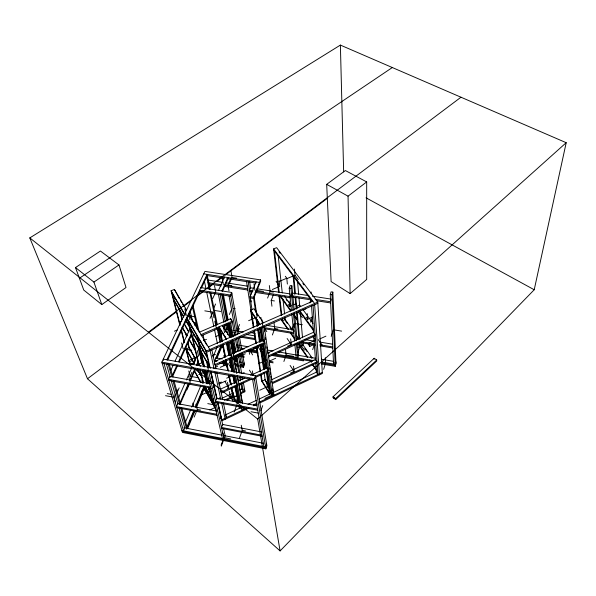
<?xml version="1.0" encoding="UTF-8"?>
<svg xmlns="http://www.w3.org/2000/svg" width="596" height="596" viewBox="0 0 596 596"><rect width="100%" height="100%" fill="white"/><g stroke="black" fill="none" stroke-linecap="round" stroke-linejoin="round"><path stroke-width="0.89" d="M366.682 181.922L366.674 279.442L350.135 293.597L331.115 281.573L326.69 184.35L345.367 170.545L366.682 181.922L348.049 196.166L350.135 293.597M374.154 359.299L374.161 358.278L376.702 359.984L376.687 360.997L335.682 399.618L333.134 397.763L333.082 396.765L374.161 358.278M534.217 289.753L566.2 142.705L340.383 45.087L29.8 237.901L87.485 378.758L280.09 550.913L534.217 289.753L366.056 197.827M335.943 362.748L335.198 365.318L321.505 362.964M321.669 363.992L335.25 366.324L335.988 363.761L332.836 292.129L331.078 291.861L330.251 294.476L333.551 364.029L334.051 362.323M335.898 361.742L335.153 364.305L321.438 361.958M323.665 369.341L325.371 363.642M331.212 336.368L332.963 330.571M335.25 366.324L332.009 294.744L332.836 292.129M331.145 300.012L330.594 301.755L315.202 299.356M312.691 349.629L314.509 343.914M310.605 322.145L312.505 316.394M266.561 443.886L265.548 446.918L181.899 430.506M266.717 444.854L265.712 447.879L182.182 431.474M250.745 296.644L250.208 297.955L253.658 298.499L260.69 281.096L260.526 279.882L204.912 271.389L161.851 362.144L182.465 432.443L265.868 448.848L266.874 445.823L255.468 375.54L163.282 359.135L163.624 360.327M297.829 352.676L299.758 346.894M309.838 302.962L310.948 299.661M296.078 340.8L296.942 338.26L300.6 338.871M294.245 330.787L293.664 332.486L263.954 327.584M283.89 361.467L286.095 355.06L285.514 349.971M291.869 329.901L293.85 324.209M260.862 410.83L262.68 405.667M239.465 438.015L242.259 430.312L241.261 425.253M265.756 365.326L264.199 369.617L260.668 345.792M268.565 357.6L269.183 355.879M292.398 295.184L291.779 296.897L311.663 299.989M263.901 367.613L265.466 363.314M290.692 294.916L290.066 296.629L255.818 291.295M264.05 368.619L265.615 364.32M293.128 310.665L290.945 288.442L291.884 285.871L290.163 285.603L289.216 288.173L291.444 310.397M272.379 334.989L274.741 328.56L274.056 323.099M263.283 360.2L264.229 357.622M265.868 448.848L254.306 378.676L255.468 375.54M255.662 376.732L254.507 379.868L162.201 363.337M234.154 412.007L236.776 405.057M221.295 446.158L223.835 439.423M221.071 445.197L223.619 438.462M271.94 306.24L271.21 300.444L273.348 294.856M239.778 366.689L243.414 367.33L244.397 364.774L242.289 352.765M244.04 362.763L243.056 365.326L240.322 364.841M244.218 363.769L243.235 366.324L239.592 365.683M267.582 298.067L270.1 291.586L269.34 285.558M236.426 357.913L235.122 361.206L234.265 356.661M235.636 361.385L236.94 358.099M236.15 361.563L236.798 359.924M238.095 356.639L238.743 355M218.874 399.35L219.552 397.666M237.96 345.896L237.305 347.535L239.13 347.848M255.684 312.14L253.479 297.285L260.526 279.882M238.08 331.577L239.339 328.47M239.57 324.515L236.917 331.011L243.265 332.069M252.011 309.778L250.022 296.741L256.094 281.893M227.106 348.302L228.067 345.963M194.147 417.081L197.313 409.467L195.935 404.192M186.675 429.202L194.169 411.27M195.928 407.075L204.465 386.655M206.603 381.544L207.669 378.996M214.851 361.824L215.558 360.14M216.214 358.569L221.548 345.807L221.757 346.812L216.825 358.613M187.666 428.464L195.145 410.54M196.568 407.128L204.406 388.361M229.251 323.412L226.778 329.312L231.285 330.065M193.886 410.353L186.399 428.226L180.595 407.873M195.317 406.949L203.869 386.513M206.015 381.403L207.08 378.855M214.21 361.824L220.989 345.65M185.289 422.49L190.675 409.735M191.748 407.187L200.725 385.932M202.163 382.535L202.878 380.837M212.936 357.034L217.242 346.835M204.987 377.216L207.967 370.153M229.385 314.502L231.404 309.749M237.566 334.438L230.563 295.072L231.695 292.465L200.822 287.615M231.904 293.679L230.779 296.286L199.876 291.399L199.608 290.185L230.563 295.072M180.134 402.516L188.239 383.928M189.714 380.546L194.877 368.715M196.352 365.333L198.192 361.109M200.405 356.035L201.515 353.502M180.424 403.567L189.26 383.288M190.362 380.755L195.51 368.931M196.978 365.549L198.453 362.174M200.658 357.108L201.761 354.575M186.868 389.94L189.886 382.997M198.535 377.797L190.161 376.277L191.957 372.18M230.697 278.764L227.94 285.037L231.174 285.536M178.606 397.659L184.916 383.317M186.399 379.943L191.599 368.127M193.082 364.752L196.799 356.311M229.266 283.852L232.067 277.46L231.017 271.322M221.906 290.93L227.843 277.557L228.059 278.779L222.502 291.31M176.997 392.794L179.165 387.907M210.03 318.368L212.787 312.148L204.808 310.851M175.544 393.986L174.069 397.294L175.611 402.62M176.647 391.498L177.385 389.844M213.51 308.624L215.573 303.99M218.508 290.394L224.498 277.051M212.75 298.529L215.357 292.755M172.706 376.329L177.683 365.408M179.217 362.048L191.852 334.341M195.682 325.945L196.449 324.269M172.386 375.189L176.61 365.951M178.524 361.75L191.577 333.186M195.026 325.632L196.181 323.106L193.67 322.689M170.806 370.354L173.123 365.326M175.053 361.131L190.519 327.584M166.88 359.775L207.05 274.369L210.135 289.261M167.618 360.133L200.226 290.654M201.403 288.144L207.296 275.59M376.702 359.984L335.63 398.62L335.682 399.618M280.09 550.913L257.695 419.033L566.2 142.705M148.411 332.173L460.976 97.222M87.485 378.758L176.714 311.641M184.149 306.046L190.839 301.01M196.792 296.532L203.482 291.504M209.427 287.026L213.145 284.232M216.87 281.431L222.07 277.52M225.042 275.277L327.658 198.088M101.797 304.578L126.009 287.518L118.984 264.944L100.426 251.02L75.491 267.567L83.753 290.058L101.797 304.578L93.915 282.079L75.491 267.567M93.915 282.079L118.984 264.944M80.043 277.833L392.31 67.534M264.907 398.441L272.469 394.887L271.761 389.896M246.729 408.037L221.854 419.748L220.952 418.124M253.412 404.893L256.749 403.313M259.26 402.136L322.309 372.448M220.721 418.295L222.077 420.724L248.785 408.133M253.836 405.757L257.204 404.17M259.729 402.978L322.376 373.454L317.78 302.083L276.641 247.66L273.594 248.905L278.563 292.249M270.889 391.997L269.385 392.704L266.464 372.627M225.273 414.965L241.499 407.344M247.988 404.297L256.399 400.348M258.925 399.164L271.642 393.189M273.229 392.451L316.968 371.911M236.53 402.598L238.095 401.875L237.126 396.906M209.777 409.996L215.38 407.396M290.49 373.059L294.081 371.39L293.53 366.175M272.29 383.623L317.124 362.748M259.714 390.253L267.321 386.707L266.583 381.701M232.976 401.063L230.302 396.467L232.537 395.439M214.91 403.812L213.361 404.535L209.338 387.34M224.223 400.266L234.116 395.692M240.702 392.637L244.822 390.73L243.876 389.143M226.905 400.11L234.31 396.675M235.956 395.915L237.603 395.148M240.888 393.628L245.008 391.721L243.332 382.528M271.441 379.801L315.426 359.403L317.05 361.712L272.149 382.595L271.381 381.388M213.763 398.858L212.198 399.573L214.813 404.237M222.017 398.232L232.708 393.293M240.106 389.873L242.579 388.734M227.262 388.212L228.559 387.616L227.463 382.282M238.899 383.891L249.679 378.944M255.483 376.277L268.751 370.183L267.187 367.762L250.64 375.338M221.265 393.151L237.491 385.694M239.1 384.949L251.519 379.242M255.654 377.342L268.9 371.256L267.343 368.827M201.47 394.932L209.367 391.326L208.578 387.966M308.311 344.279L309.793 346.38L313.883 344.51M220.393 389.188L235.792 382.133L237.29 384.629L221.034 392.093L220.311 390.827M238.236 381.015L244.852 377.991M226.681 378.184L232.462 375.555M258.575 363.687L266.621 360.036M218.859 383.139L221.325 382.021M201.783 391.14L206.454 389.009M297.441 347.602L301.434 345.784L301.129 342.387M206.663 389.106L205.128 389.806L204.264 386.215M218.844 384.144L226.256 380.769M242.557 373.349L244.181 372.604M269.377 361.131L275.695 358.256M307.923 343.579L315.552 340.1L312.93 336.457M207.482 390.127L211.692 388.212M213.375 387.445L215.059 386.677M319.784 338.945L325.923 336.144M287.51 346.187L291.25 344.495L290.654 338.863M268.416 355.812L315.135 334.647L313.451 332.322L267.678 353.003M268.572 356.922L315.217 335.772M209.002 378.244L207.386 378.974L210.053 383.675M220.282 367.337L227.642 364.029M233.684 356.244L264.803 342.342L263.194 339.899L232.976 353.353M215.29 365.713L232.216 358.144L231.069 356.252M233.9 357.391L264.967 343.505M250.372 350.783L258.321 347.23L258.083 345.65M198.796 374.638L206.268 371.293M215.245 367.278L217.682 366.182M233.774 358.978L235.375 358.256M238.169 357.011L245.321 353.808M306.106 317.147L307.64 319.255L312.736 316.99M214.389 361.63L230.458 354.471L232 356.997L215.037 364.566L214.292 363.284M189.886 364.558L194.594 362.48M212.295 355.805L215.417 354.426M317.862 303.297L206.603 352.243L186.883 318.502M190.392 359.671L198.595 356.065L197.283 350.575M300.034 311.425L298.365 312.155L302.321 317.623M303.364 309.957L305.86 308.862M192.434 360.401L189.439 361.72L185.602 346.574M208.324 346.932L312.825 301.151M203.46 350.232L200.927 351.342L209.159 365.572M210.261 368.447L206.335 351.051L317.78 302.083M288.24 304.511L289.656 306.486L291.28 305.778M293.724 304.712L296.167 303.647M248.621 320.693L256.213 317.4M200.941 341.717L198.885 342.611L207.192 356.877M203.936 340.45L206.469 339.348M215.916 336.487L223.016 333.395M219.797 327.815L201.321 335.801L201.046 334.602L232.172 321.162L230.637 318.748L199.578 332.114M222.315 326.727L232.395 322.369L230.637 318.748M253.36 327.837L250.625 310.144L253.926 308.721L263.402 322.808M194.758 335.28L192.262 336.36L200.211 350.098M191.838 326.876L190.146 327.599L198.163 341.366M174.419 331.19L177.608 329.834M272.357 289.507L279.718 286.378L279.092 280.776M181.78 321.102L179.396 322.116L180.312 323.71M279.114 281.483L286.773 278.243L285.313 276.268M185.2 321.713L188.351 320.38M287.078 278.563L294.998 275.203L294.439 269.049M175.202 298.417L173.555 299.095L183.844 316.759M179.761 324.962L171.082 290.781L174.39 289.433L186.682 310.255M232.067 277.46L236.523 278.146M203.743 273.862L259.498 282.415L259.67 283.636M206.73 275.501L224.074 278.168M226.808 278.585L256.019 283.07M289.216 288.173L290.945 288.442M330.251 294.476L332.009 294.744M208.272 280.083L222.971 282.355M225.728 282.78L247.78 286.199M308.84 295.646L292.584 293.128L291.66 295.698L310.672 298.656M312.453 296.205L331.413 299.14M253.307 288.218L250.551 287.793L249.508 290.312L253.114 290.87M256.988 288.792L290.081 293.917M270.1 291.586L273.348 292.085M224.178 284.672L231.866 285.864M208.026 282.69L221.533 284.791M224.238 285.216L247.653 288.859M255.758 290.267L263.581 291.481M208.287 283.89L221.161 285.894M224.841 286.467L247.839 290.051M316.185 300.697L330.653 302.947M249.687 291.496L252.391 291.921M255.088 292.345L290.185 297.821M250.022 296.741L253.479 297.285M271.21 300.444L274.421 300.95M233.647 308.415L235.219 308.668M214.575 310.456L220.721 311.455M259.714 317.795L261.502 318.085M302.373 324.731L294.133 323.39L294.491 327.062M333.209 329.744L341.627 331.115M257.725 323.896L259.521 324.187M266.703 325.371L293.642 329.797M274.741 328.56L277.833 329.066M187.219 315.5L195.093 316.796M264.103 328.672L293.768 333.574M305.167 339.631L314.308 341.15M319.791 342.067L332.59 344.19M223.046 326.63L224.863 326.936M250.983 332.665L255.133 333.358M233.088 330.37L234.891 330.668M301.576 341.724L314.412 343.862M319.91 344.786L332.739 346.924M299.848 342.476L315.403 345.077M319.978 345.844L332.791 347.99M218.36 329.767L220.162 330.072M230.093 331.734L231.904 332.039M233.706 332.337L235.517 332.642M246.349 334.46L254.477 335.816M233.781 334.177L236.061 334.557M218.21 332.367L220.021 332.672M229.981 334.349L231.792 334.654M242.654 336.479L255.326 338.61M218.427 333.41L221.138 333.872M240.121 337.068L255.49 339.66M231.978 343.996L233.781 344.309M236.485 344.771L238.288 345.077M240.114 345.389L248.323 346.79M253.799 347.721L256.533 348.191M261.093 348.965L262.918 349.278M267.477 350.061L272.953 350.992M278.429 351.931L315.828 358.315M321.304 359.246L333.164 361.273M286.095 355.06L293.925 356.401M232.783 346.76L234.593 347.073M240.963 348.161L244.621 348.787M250.104 349.733L257.42 350.984M261.994 351.767L263.827 352.08M267.485 352.705L269.31 353.018M273.884 353.808L314.122 360.699M221.235 345.755L223.09 346.075M232.969 347.766L234.951 348.109M241.142 349.174L243.168 349.517M248.443 350.426L257.763 352.027M262.143 352.78L264.155 353.123M272.365 354.531L312.371 361.399M220.557 346.611L223.291 347.081M233.319 348.802L235.137 349.114M246.982 351.148L257.919 353.033M261.562 353.659L264.296 354.128M271.59 355.38L303.476 360.863L303.386 359.857M238.035 355.119L239.771 355.417M242.363 355.872L244.099 356.17M269.496 361.25L273.013 361.861M238.221 356.125L240.814 356.579M242.542 356.877L244.271 357.175M268.751 362.1L273.147 362.867M183.918 348.846L191.741 350.21M215.886 357.838L222.241 358.948M234.958 361.176L236.776 361.496M239.503 361.973L241.32 362.286M229.497 362.063L231.002 362.323M217.562 360.841L214.828 360.356L215.044 361.362M223.023 361.802L225.757 362.279M229.393 362.919L231.218 363.24M234.861 363.88L237.588 364.365M214.746 361.124L216.475 361.422M222.323 362.644L226.867 363.441M235.047 364.886L237.774 365.363M219.805 363.165L227.069 364.447M235.241 365.884L237.96 366.369M161.851 362.144L254.306 378.676M209.941 383.653L169.942 376.359L168.571 379.354L210.5 387.035M168.899 380.486L210.768 388.167M256.839 405.697L216.713 398.24L215.499 401.272L257.569 409.124M215.745 402.36L257.748 410.212M167.267 393.621L171.588 394.425M165.524 395.692L172.356 396.973M207.78 403.626L214.776 404.937M251.013 411.739L258.165 413.08M217.093 411.106L177.794 403.671L176.498 406.628L216.825 414.287M197.313 409.467L200.532 410.078M176.803 407.671L217.063 415.33M262.084 432.033L222.643 424.441L221.496 427.436L261.942 435.251M242.259 430.312L245.492 430.938M221.727 428.435L262.113 436.257M183.948 427.749L222.129 435.207M223.94 435.564L263.842 443.357M223.932 437.62L230.622 438.924M333.134 397.763L335.63 398.62L333.082 396.765M326.69 184.35L348.049 196.166M29.8 237.901L257.695 419.033M278.995 251.817L280.105 253.293M302.865 283.443L303.975 284.91M294.998 275.203L298.298 279.584M273.594 248.905L314.576 303.483L319.478 374.817M273.735 250.119L312.453 301.755M300.697 306.515L299.624 305.048L296.629 306.359L297.695 307.827M302.835 309.443L313.004 323.352M299.825 310.762L313.697 329.856M299.393 311.157L313.779 330.981M276.06 281.312L278.153 284.203M318.249 339.638L322.473 345.479M284.448 296.145L290.915 305.122M286.184 299.483L287.257 300.973M280.5 295.892L291.235 310.881M293.917 314.636L297.136 319.128M280.083 296.227L290.803 311.224M294.558 316.469L297.24 320.216M284.478 318.502L292.472 329.901M296.733 335.98L298.864 339.02M302.597 344.339L312.185 358.01M285.126 320.283L287.257 323.323M289.917 327.115L292.04 330.154M304.817 348.384L306.94 351.424M310.665 356.743L311.73 358.263M301.434 345.784L304.467 350.12M288.613 329.625L281.714 319.724L281.834 320.737L287.667 329.119M290.744 332.672L294.454 338.007M298.171 343.341L307.73 357.056M309.853 360.103L311.447 362.383M313.042 364.67L316.759 370.004M290.312 332.926L294.558 339.02M297.739 343.587L307.283 357.295M312.058 364.156L316.826 371.01M287.138 338.521L291.25 344.495M257.1 314.383L258.09 315.865M290.103 365.452L294.081 371.39M263.097 326.057L266.822 331.614M250.625 310.144L260.057 324.269M250.812 311.35L259.737 324.738M258.321 347.23L262.151 353.137M262.732 354.031L264.192 356.281M249.098 349.286L252.667 354.903M264.892 379.421L268.297 384.8M265.533 381.187L267.954 385.023M273.154 394.038L273.914 395.237L264.378 326.832M267.321 386.707L268.021 387.817M270.092 391.11L272.469 394.887M261.428 380.024L270.137 393.896L266.971 372.008M269.794 394.12L261.584 381.023L260.579 374.534M229.974 337.448L222.45 325.356L224.096 328.828M225.504 331.093L226.443 332.605M249.404 370.116L252.764 375.525M226.532 338.953L219.052 326.824L222.04 341.664M219.298 328.031L226.301 339.4M233.654 351.335L234.586 352.839M216.557 327.994L219.917 333.462M223.701 355.76L224.618 357.28M228.462 363.664L232.149 369.796M223.336 360.789L226.778 366.547M188.574 313.459L209.844 349.509L214.076 368.723M179.418 298.648L174.39 289.433M180.357 300.25L181.773 302.649M182.719 304.251L184.134 306.657M185.08 308.259L186.026 309.86M188.857 314.666L193.111 321.87M194.05 323.472L195.466 325.878M196.412 327.48L197.827 329.879M203.497 339.489L206.797 345.099M236.537 395.573L237.461 397.152M242.997 408.215L243.727 409.452L243.384 407.642M238.095 401.875L238.653 402.822M233.774 395.848L232.373 393.449L231.27 387.989M240.732 407.709L242.177 410.182L241.484 406.561M224.856 381.291L228.559 387.616M233.006 396.198L236.247 401.741M239.026 406.487L239.957 408.074L239.607 406.256M171.082 290.781L185.177 314.889M186.593 317.303L206.335 351.051M235.979 401.935L233.207 397.189L231.36 388.018M238.296 405.891L239.681 408.26M171.387 291.988L185.006 315.291M185.714 319.97L189.446 326.392M173.861 300.28L183.665 317.139M185.535 320.35L189.737 327.577M190.437 328.776L198.438 342.544M199.161 343.788L207.453 358.047M192.538 337.515L200.48 351.245M201.195 352.489L209.42 366.719M184.417 323.956L189.021 331.935M190.869 335.123L192.709 338.312M185.155 325.87L188.373 331.45M182.607 327.711L187.189 335.712M189.021 338.908L194.981 349.308M181.966 327.226L187.002 336.025M189.297 340.018L195.25 350.418M203.966 365.892L202.133 362.688L198.945 364.104L200.308 366.51M202.387 363.754L203.303 365.355M204.517 370.682L205.136 371.777M202.588 370.526L206.685 377.745M195.562 358.762L189.267 347.669L186.213 348.995L194.266 363.299M197.812 362.726L199.161 365.102M202.387 370.786L206.931 378.803M207.631 380.032L209.852 383.951M189.975 349.502L194.914 358.211M225.511 415.643L226.577 417.528L223.433 403.105M197.403 368.864L201.426 376.009M186.474 350.031L194.072 363.538M197.269 368.991L202.268 377.871M209.367 391.326L209.978 392.406M204.823 386.409L211.513 398.352M204.614 386.618L211.751 399.35M212.429 400.572L215.476 406.01M188.82 360.61L191.085 364.663M194.706 371.144L201.038 382.483M203.757 387.34L215.975 409.214M190.884 364.849L189.074 361.608L185.654 348.139M194.497 371.33L200.83 382.662M203.541 387.519L216.199 410.197M164.004 363.657L183.538 430.826L184.767 427.906L178.912 407.552M166.44 364.186L170.262 377.462M171.022 380.114L177.891 404.013M167.983 363.62L171.767 376.895M173.026 381.321L179.59 404.334M169.435 364.782L172.952 377.179M173.95 380.725L180.73 404.632M181.735 408.178L187.01 426.773M192.828 403.09L193.7 406.383M188.738 376.501L190.228 382.23M181.556 342.909L183.054 348.697M188.783 370.935L190.161 376.277M181.124 330.311L184.291 342.789M172.043 293.113L180.178 325.192M181.534 330.534L184.469 342.119M179.85 309.823L182.324 319.754M185.468 332.404L186.593 336.919M187.941 342.335L189.96 350.463M179.649 310.509L181.899 319.545M187.986 343.937L188.88 347.55M194.102 356.937L195.16 361.265M184.872 309.264L186.347 315.358M201.97 379.913L202.774 383.25M188.716 321.639L199.295 365.586M200.375 370.071L203.4 382.632M188.008 320.432L198.84 365.296M199.921 369.781L203.169 383.243M204.041 386.834L204.473 388.622M188.47 313.645L189.923 319.717M198.237 347.885L198.498 348.995M198.84 350.418L200.107 355.805M200.532 357.6L201.381 361.191M205.411 378.251L206.685 383.638M190.139 311.097L192.478 321.035M198.863 348.139L199.504 350.85M200.561 355.365L202.692 364.394M198.468 347.118L202.484 364.178M204.599 373.148L207.14 383.921M197.5 336.666L204.48 366.525M205.531 371.055L208.496 383.72M196.769 335.421L204.19 367.106M205.039 370.727L208.011 383.399M209.069 387.922L212.675 403.313M192.486 307.134L197.708 329.722M206.864 371.338L222.427 438.455M206.924 363.351L208.295 369.364M222.815 432.733L224.156 438.582M208.712 371.666L224.096 438.783L225.221 435.81L223.597 428.643M193.111 305.8L199.138 332.017M207.512 362.964L208.548 367.486M206.954 361.437L208.399 367.777M211.081 372.046L216.974 398.143M217.994 402.65L222.077 420.724M210.611 371.278L216.899 399.067M217.711 402.65L222.785 425.06M205.851 350.955L209.524 367.158M210.746 372.567L214.62 389.672M215.029 391.475L215.849 395.073M216.251 396.876L216.661 398.679M217.48 402.278L221.153 418.489M203.042 335.056L204.473 341.396M214.873 372.321L220.833 399.35M221.63 402.948L225.221 419.241M211.856 349.934L215.975 368.864M216.758 372.463L222.651 399.499M204.353 280.872L206.052 289.067M206.812 292.71L213.822 326.392M214.582 330.028L217.428 343.683M223.239 361.697L224.074 365.758M214.836 321.14L216.08 327.211M229.281 391.498L230.302 396.467M212.787 312.148L213.919 317.631M210.805 292.889L217.346 324.79M218.017 328.411L220.855 342.104M206.708 276.835L209.315 289.582M209.867 292.308L216.557 325.088M217.302 328.724L220.088 342.387M219.186 327.949L221.928 341.597M222.666 345.233L225.042 357.064M225.78 360.699L227.791 370.705M228.708 375.257L230.54 384.353M231.233 383.116L231.591 384.934M233.051 392.213L233.409 394.03M220.051 329.26L222.42 341.068M223.15 344.704L225.519 356.52M226.242 360.148L228.432 371.055M229.341 375.599L231.166 384.681M231.71 387.407L233.714 397.405L236.776 395.982L235.003 386.893M222.584 344.391L225.146 357.116M225.698 359.842L227.888 370.749M228.804 375.294L230.63 384.383M214.523 285.804L215.73 291.928M236.023 398.702L237.104 404.185M226.875 343.43L229.169 355.201M229.877 358.829L232.351 371.509M233.23 376.039L234.645 383.288M235.353 386.908L238.348 402.307M223.411 326.638L224.595 332.702M225.228 336.882L225.757 339.608M226.473 343.244L228.782 355.067M229.49 358.703L231.978 371.435M232.865 375.979L234.288 383.25M228.149 342.499L230.682 355.626M231.121 357.898L233.915 372.388M234.615 376.009L236.009 383.25M236.537 385.97L239.681 402.27M218.434 294.335L223.88 322.481M224.409 325.207L225.459 330.653M227.292 342.871L229.758 355.551M230.287 358.27L232.924 371.852M233.625 375.473L235.033 382.714M235.733 386.335L238.899 402.635M220.133 294.603L225.34 321.84M225.862 324.552L227.776 334.557M229.192 342.313L234.906 372.172M235.77 376.694L240.791 402.941M221.801 294.737L226.785 321.088M227.3 323.814L229.877 337.44M230.905 342.894L232.455 351.074M234.005 359.254L234.347 361.064M226.979 324.217L227.583 327.39M222.643 294.871L227.426 320.313M228.112 323.948L230.674 337.574M231.36 341.21L233.751 353.935M230.905 341.553L236.888 373.238M237.402 375.957L242.527 403.112M230.883 342.275L233.11 354.061M233.967 358.591L236.709 373.089M237.566 377.618L238.251 381.246M238.936 384.867L242.363 402.993M229.684 323.412L232.224 337.09M232.738 339.824L235.107 352.586M235.785 356.237L238.832 372.642M239.681 377.201L240.359 380.851M240.866 383.586L241.887 389.054L243.31 391.43L241.797 383.228M223.381 294.491L228.141 319.94M228.827 323.576L231.375 337.209M232.053 340.845L234.437 353.57M234.943 356.296L235.621 359.932M230.712 323.099L233.23 336.762M233.9 340.405L236.083 352.251M236.754 355.894L239.95 373.208M240.62 376.851L241.127 379.585M222.189 278.406L223.321 284.538M232.172 321.162L234.876 336.04M235.539 339.683L237.7 351.536M238.363 355.179L241.678 373.409M242.505 377.968L242.833 379.794M228.238 286.728L228.998 290.952M229.073 296.018L236.105 335.071M236.754 338.707L239.041 351.424M239.532 354.151L241.499 365.05M238.206 338.074L240.471 350.791M240.955 353.517L243.414 367.33M231.695 292.465L238.929 333.678M239.57 337.314L241.648 349.129M252.615 379.533L263.842 446.583M248.919 350.217L249.597 354.307M252.354 370.928L253.091 375.405M251.601 312.535L253.859 327.182M254.417 330.847L256.392 343.661M256.809 346.403L260.616 371.122M261.175 374.78L262.158 381.194L265.145 379.808L264.05 372.485M246.535 281.617L251.177 311.723M251.46 313.548L251.743 315.373M252.026 317.199L252.443 319.933M252.726 321.758L253.009 323.583M253.293 325.409L253.568 327.234M254.417 332.702L254.835 335.444M255.118 337.269L255.401 339.094M255.684 340.912L255.96 342.737M256.809 348.213L257.226 350.947M253.926 331.495L255.766 343.4M256.332 347.066L260.154 371.785M248.227 281.878L250.588 297.389M251.005 300.123L251.281 301.949M249.553 281.178L250.655 288.486M251.065 291.22L251.475 293.962M256.757 319.419L257.703 325.781M258.239 329.424L260.132 342.149M255.855 317.526L257.226 326.683M257.636 329.432L259.543 342.253M259.953 345.002L263.641 369.736M254.187 297.188L256.6 313.563M257.539 319.933L258.344 325.386M258.88 329.029L260.757 341.761M261.16 344.495L264.371 366.324M256.153 310.926L257.055 317.027M260.631 328.217L262.478 340.986M263.007 344.637L266.442 368.358M254 283.987L254.887 290.125M264.728 357.95L264.974 359.641M259.953 327.912L261.942 341.597M262.344 344.339L265.928 368.976M261.458 327.852L263.425 341.538M263.685 343.363L267.224 368M267.746 371.651L270.889 393.546L272.402 395.945L262.702 327.562M261.771 319.27L262.635 325.364M264.333 329.491L264.594 331.316M265.488 337.709L265.741 339.534M266.762 346.842L267.015 348.667M267.276 350.493L267.53 352.318M269.064 363.269L269.317 365.095M269.697 367.836L269.958 369.662M270.338 372.403L270.599 374.228M270.852 376.054L271.106 377.879M272.64 388.83L272.894 390.656M278.988 295.914L281.185 315.142M274.503 251.14L279.189 292.353M279.606 296.011L281.796 315.247M282.213 318.905L282.422 320.737L285.193 319.516L284.992 317.69M278.146 255.393L282.273 292.949M282.981 299.363L284.59 314.025M286.773 278.243L287.369 284.054M289.097 301.002L289.656 306.486M291.816 314.099L294.513 340.957M294.878 344.659L296.182 357.63M293.396 313.444L296.033 340.301M296.391 344.004L297.754 357.898L298.589 355.372L297.426 343.326M291.884 285.871L292.703 294.327M292.867 296.063L294.208 309.965M294.476 312.744L297.069 339.616M293.902 277.021L295.452 293.686M295.795 297.389L296.823 308.505M297.173 312.207L299.661 339.057M300.004 342.76L300.347 346.462L303.185 345.173L302.939 342.395M293.09 275.933L294.826 294.454M295.087 297.233L296.212 309.264M296.473 312.043L298.991 338.9M299.334 342.603L299.594 345.382M297.516 281.26L298.663 294.223M298.991 297.933L299.736 306.269M300.228 311.827L302.522 337.761M307.186 313.578L307.64 319.255M309.585 343.743L309.793 346.38M311.075 291.973L311.201 293.701M311.514 305.837L313.466 332.568M313.734 336.256L315.485 360.215M315.686 362.979L316.364 372.195L317.959 374.497L313.056 305.413M325.319 357.749L325.565 361.981M340.383 45.087L343.654 171.894"/></g></svg>
